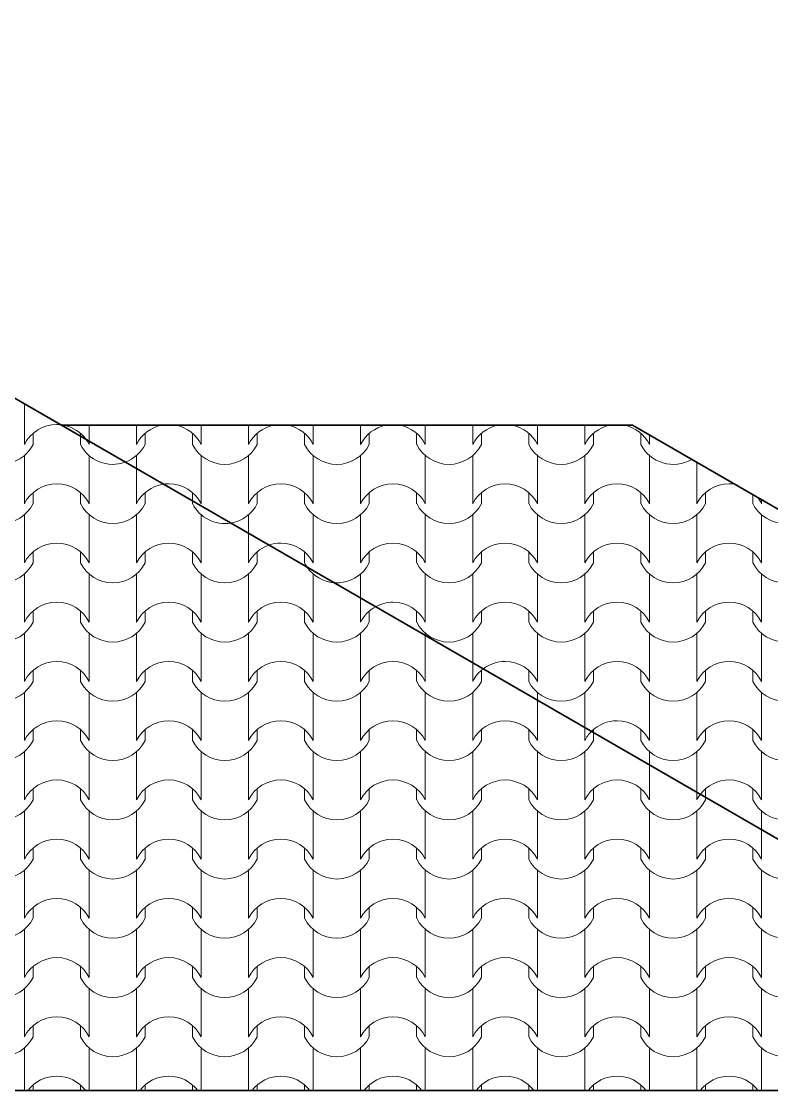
# Model space of a CAD drawing. Header units: millimetres. Extents: x 102766 to 172228, y -127504 to -81044.
# Drawn here: x 131056 to 132960, y -100622 to -97908 of the extents above; entities that cross this region are included whole.
import ezdxf

# ---------------------------------------------------------------- set-up
doc = ezdxf.new("R2010")
doc.units = ezdxf.units.MM
doc.header["$MEASUREMENT"] = 0
doc.layers.add('2D Drafting - General_Pen_No__105', color=7, linetype='Continuous', lineweight=13, true_color=0xcae6ff)
doc.layers.add('2D Drafting - General_Pen_No__82', color=7, linetype='Continuous', lineweight=20, true_color=0xaaaaaa)
doc.layers.add('Shell - Roof_Pen_No__21', color=7, linetype='Continuous', lineweight=35)

# ---------------------------------------------------------------- blocks, each defined once
blk = doc.blocks.new('*X6')
at = {"layer": '2D Drafting - General_Pen_No__82', "linetype": 'Continuous'}
for p, q in [((131063.2, -98879.4), (131063.2, -98921.1)), ((131063.2, -98921.1), (131063.2, -98982.1)), ((131085.2, -98954.1), (131085.2, -98982.1)), ((131205.4, -98961.5), (131205.4, -98982.1)), ((131227.4, -98974.2), (131227.4, -98982.1)), ((131063.2, -99010.5), (131063.2, -99071.5)), ((131227.4, -99010.5), (131227.4, -99071.5)), ((131347.6, -99043.7), (131347.6, -99071.5)), ((131063.2, -99071.5), (131063.2, -99132.5)), ((131227.4, -99071.5), (131227.4, -99132.5)), ((131347.6, -99071.5), (131347.6, -99132.5)), ((131085.2, -99104.4), (131085.2, -99132.5)), ((131205.4, -99104.4), (131205.4, -99132.5)), ((131369.6, -99104.4), (131369.6, -99132.5)), ((131489.9, -99125.8), (131489.9, -99132.5)), ((131063.2, -99160.9), (131063.2, -99221.8)), ((131227.4, -99160.9), (131227.4, -99221.8)), ((131347.6, -99160.9), (131347.6, -99221.8)), ((131511.9, -99160.9), (131511.9, -99221.8)), ((131632.1, -99207.9), (131632.1, -99221.8)), ((131063.2, -99221.8), (131063.2, -99282.8)), ((131227.4, -99221.8), (131227.4, -99282.8)), ((131347.6, -99221.8), (131347.6, -99282.8)), ((131511.9, -99221.8), (131511.9, -99282.8)), ((131632.1, -99221.8), (131632.1, -99282.8)), ((131085.2, -99254.8), (131085.2, -99282.8)), ((131205.4, -99254.8), (131205.4, -99282.8)), ((131369.6, -99254.8), (131369.6, -99282.8)), ((131489.9, -99254.8), (131489.9, -99282.8)), ((131654.1, -99254.8), (131654.1, -99282.8)), ((131063.2, -99311.2), (131063.2, -99372.2)), ((131227.4, -99311.2), (131227.4, -99372.2)), ((131347.6, -99311.2), (131347.6, -99372.2)), ((131511.9, -99311.2), (131511.9, -99372.2)), ((131632.1, -99311.2), (131632.1, -99372.2)), ((131796.4, -99311.2), (131796.4, -99372.2)), ((131063.2, -99372.2), (131063.2, -99433.1)), ((131227.4, -99372.2), (131227.4, -99433.1)), ((131347.6, -99372.2), (131347.6, -99433.1)), ((131511.9, -99372.2), (131511.9, -99433.1)), ((131632.1, -99372.2), (131632.1, -99433.1)), ((131796.4, -99372.2), (131796.4, -99433.1)), ((131916.6, -99372.1), (131916.6, -99372.2)), ((131916.6, -99372.2), (131916.6, -99433.1)), ((131085.2, -99405.1), (131085.2, -99433.1)), ((131205.4, -99405.1), (131205.4, -99433.1)), ((131369.6, -99405.1), (131369.6, -99433.1)), ((131489.9, -99405.1), (131489.9, -99433.1)), ((131654.1, -99405.1), (131654.1, -99433.1)), ((131774.4, -99405.1), (131774.4, -99433.1)), ((131938.6, -99405.1), (131938.6, -99433.1)), ((131063.2, -99461.5), (131063.2, -99522.5)), ((131227.4, -99461.5), (131227.4, -99522.5)), ((131347.6, -99461.5), (131347.6, -99522.5)), ((131511.9, -99461.5), (131511.9, -99522.5)), ((131632.1, -99461.5), (131632.1, -99522.5)), ((131796.4, -99461.5), (131796.4, -99522.5)), ((131916.6, -99461.5), (131916.6, -99522.5)), ((132080.8, -99467), (132080.8, -99522.5)), ((131063.2, -99522.5), (131063.2, -99583.5)), ((131227.4, -99522.5), (131227.4, -99583.5)), ((131347.6, -99522.5), (131347.6, -99583.5)), ((131511.9, -99522.5), (131511.9, -99583.5)), ((131632.1, -99522.5), (131632.1, -99583.5)), ((131796.4, -99522.5), (131796.4, -99583.5)), ((131916.6, -99522.5), (131916.6, -99583.5)), ((132080.8, -99522.5), (132080.8, -99583.5)), ((132201.1, -99536.4), (132201.1, -99583.5)), ((131085.2, -99555.4), (131085.2, -99583.5)), ((131205.4, -99555.4), (131205.4, -99583.5)), ((131369.6, -99555.4), (131369.6, -99583.5)), ((131489.9, -99555.4), (131489.9, -99583.5)), ((131654.1, -99555.4), (131654.1, -99583.5)), ((131774.4, -99555.4), (131774.4, -99583.5)), ((131938.6, -99555.4), (131938.6, -99583.5)), ((132058.8, -99555.4), (132058.8, -99583.5)), ((132223.1, -99555.4), (132223.1, -99583.5)), ((131063.2, -99611.9), (131063.2, -99672.8)), ((131227.4, -99611.9), (131227.4, -99672.8)), ((131347.6, -99611.9), (131347.6, -99672.8)), ((131511.9, -99611.9), (131511.9, -99672.8)), ((131632.1, -99611.9), (131632.1, -99672.8)), ((131796.4, -99611.9), (131796.4, -99672.8)), ((131916.6, -99611.9), (131916.6, -99672.8)), ((132080.8, -99611.9), (132080.8, -99672.8)), ((132201.1, -99611.9), (132201.1, -99672.8)), ((132365.3, -99631.2), (132365.3, -99672.8)), ((131063.2, -99672.8), (131063.2, -99733.8)), ((131227.4, -99672.8), (131227.4, -99733.8)), ((131347.6, -99672.8), (131347.6, -99733.8)), ((131511.9, -99672.8), (131511.9, -99733.8)), ((131632.1, -99672.8), (131632.1, -99733.8)), ((131796.4, -99672.8), (131796.4, -99733.8)), ((131916.6, -99672.8), (131916.6, -99733.8)), ((132080.8, -99672.8), (132080.8, -99733.8)), ((132201.1, -99672.8), (132201.1, -99733.8)), ((132365.3, -99672.8), (132365.3, -99733.8)), ((132485.6, -99700.6), (132485.6, -99733.8)), ((131085.2, -99705.8), (131085.2, -99733.8)), ((131205.4, -99705.8), (131205.4, -99733.8)), ((131369.6, -99705.8), (131369.6, -99733.8)), ((131489.9, -99705.8), (131489.9, -99733.8)), ((131654.1, -99705.8), (131654.1, -99733.8)), ((131774.4, -99705.8), (131774.4, -99733.8)), ((131938.6, -99705.8), (131938.6, -99733.8)), ((132058.8, -99705.8), (132058.8, -99733.8)), ((132223.1, -99705.8), (132223.1, -99733.8)), ((132343.3, -99705.8), (132343.3, -99733.8)), ((132507.6, -99713.3), (132507.6, -99733.8)), ((131063.2, -99762.2), (131063.2, -99823.2)), ((131227.4, -99762.2), (131227.4, -99823.2)), ((131347.6, -99762.2), (131347.6, -99823.2)), ((131511.9, -99762.2), (131511.9, -99823.2)), ((131632.1, -99762.2), (131632.1, -99823.2)), ((131796.4, -99762.2), (131796.4, -99823.2)), ((131916.6, -99762.2), (131916.6, -99823.2)), ((132080.8, -99762.2), (132080.8, -99823.2)), ((132201.1, -99762.2), (132201.1, -99823.2)), ((132365.3, -99762.2), (132365.3, -99823.2)), ((132485.6, -99762.2), (132485.6, -99823.2)), ((132649.8, -99795.5), (132649.8, -99823.2)), ((131063.2, -99823.2), (131063.2, -99884.1)), ((131227.4, -99823.2), (131227.4, -99884.1)), ((131347.6, -99823.2), (131347.6, -99884.1)), ((131511.9, -99823.2), (131511.9, -99884.1)), ((131632.1, -99823.2), (131632.1, -99884.1)), ((131796.4, -99823.2), (131796.4, -99884.1)), ((131916.6, -99823.2), (131916.6, -99884.1)), ((132080.8, -99823.2), (132080.8, -99884.1)), ((132201.1, -99823.2), (132201.1, -99884.1)), ((132365.3, -99823.2), (132365.3, -99884.1)), ((132485.6, -99823.2), (132485.6, -99884.1)), ((132649.8, -99823.2), (132649.8, -99884.1)), ((131085.2, -99856.1), (131085.2, -99884.1)), ((131205.4, -99856.1), (131205.4, -99884.1)), ((131369.6, -99856.1), (131369.6, -99884.1)), ((131489.9, -99856.1), (131489.9, -99884.1)), ((131654.1, -99856.1), (131654.1, -99884.1)), ((131774.4, -99856.1), (131774.4, -99884.1)), ((131938.6, -99856.1), (131938.6, -99884.1)), ((132058.8, -99856.1), (132058.8, -99884.1)), ((132223.1, -99856.1), (132223.1, -99884.1)), ((132343.3, -99856.1), (132343.3, -99884.1)), ((132507.6, -99856.1), (132507.6, -99884.1)), ((132627.8, -99856.1), (132627.8, -99884.1)), ((132770, -99864.9), (132770, -99884.1)), ((132792, -99877.6), (132792, -99884.1)), ((131063.2, -99912.5), (131063.2, -99973.5)), ((131227.4, -99912.5), (131227.4, -99973.5)), ((131347.6, -99912.5), (131347.6, -99973.5)), ((131511.9, -99912.5), (131511.9, -99973.5)), ((131632.1, -99912.5), (131632.1, -99973.5)), ((131796.4, -99912.5), (131796.4, -99973.5)), ((131916.6, -99912.5), (131916.6, -99973.5)), ((132080.8, -99912.5), (132080.8, -99973.5)), ((132201.1, -99912.5), (132201.1, -99973.5)), ((132365.3, -99912.5), (132365.3, -99973.5)), ((132485.6, -99912.5), (132485.6, -99973.5)), ((132649.8, -99912.5), (132649.8, -99973.5)), ((132770, -99912.5), (132770, -99973.5)), ((132934.3, -99959.7), (132934.3, -99973.5)), ((131063.2, -99973.5), (131063.2, -100034.5)), ((131227.4, -99973.5), (131227.4, -100034.5)), ((131347.6, -99973.5), (131347.6, -100034.5)), ((131511.9, -99973.5), (131511.9, -100034.5)), ((131632.1, -99973.5), (131632.1, -100034.5)), ((131796.4, -99973.5), (131796.4, -100034.5)), ((131916.6, -99973.5), (131916.6, -100034.5)), ((132080.8, -99973.5), (132080.8, -100034.5)), ((132201.1, -99973.5), (132201.1, -100034.5)), ((132365.3, -99973.5), (132365.3, -100034.5)), ((132485.6, -99973.5), (132485.6, -100034.5)), ((132649.8, -99973.5), (132649.8, -100034.5)), ((132770, -99973.5), (132770, -100034.5)), ((132934.3, -99973.5), (132934.3, -100034.5)), ((131085.2, -100006.4), (131085.2, -100034.5)), ((131205.4, -100006.4), (131205.4, -100034.5)), ((131369.6, -100006.4), (131369.6, -100034.5)), ((131489.9, -100006.4), (131489.9, -100034.5)), ((131654.1, -100006.4), (131654.1, -100034.5)), ((131774.4, -100006.4), (131774.4, -100034.5)), ((131938.6, -100006.4), (131938.6, -100034.5)), ((132058.8, -100006.4), (132058.8, -100034.5)), ((132223.1, -100006.4), (132223.1, -100034.5)), ((132343.3, -100006.4), (132343.3, -100034.5)), ((132507.6, -100006.4), (132507.6, -100034.5)), ((132627.8, -100006.4), (132627.8, -100034.5)), ((132792, -100006.4), (132792, -100034.5)), ((132912.3, -100006.4), (132912.3, -100034.5)), ((131063.2, -100062.9), (131063.2, -100123.8)), ((131227.4, -100062.9), (131227.4, -100123.8)), ((131347.6, -100062.9), (131347.6, -100123.8)), ((131511.9, -100062.9), (131511.9, -100123.8)), ((131632.1, -100062.9), (131632.1, -100123.8)), ((131796.4, -100062.9), (131796.4, -100123.8)), ((131916.6, -100062.9), (131916.6, -100123.8)), ((132080.8, -100062.9), (132080.8, -100123.8)), ((132201.1, -100062.9), (132201.1, -100123.8)), ((132365.3, -100062.9), (132365.3, -100123.8)), ((132485.6, -100062.9), (132485.6, -100123.8)), ((132649.8, -100062.9), (132649.8, -100123.8)), ((132770, -100062.9), (132770, -100123.8)), ((132934.3, -100062.9), (132934.3, -100123.8)), ((131063.2, -100123.8), (131063.2, -100184.8)), ((131227.4, -100123.8), (131227.4, -100184.8)), ((131347.6, -100123.8), (131347.6, -100184.8)), ((131511.9, -100123.8), (131511.9, -100184.8)), ((131632.1, -100123.8), (131632.1, -100184.8)), ((131796.4, -100123.8), (131796.4, -100184.8)), ((131916.6, -100123.8), (131916.6, -100184.8)), ((132080.8, -100123.8), (132080.8, -100184.8)), ((132201.1, -100123.8), (132201.1, -100184.8)), ((132365.3, -100123.8), (132365.3, -100184.8)), ((132485.6, -100123.8), (132485.6, -100184.8)), ((132649.8, -100123.8), (132649.8, -100184.8)), ((132770, -100123.8), (132770, -100184.8)), ((132934.3, -100123.8), (132934.3, -100184.8)), ((131085.2, -100156.8), (131085.2, -100184.8)), ((131205.4, -100156.8), (131205.4, -100184.8)), ((131369.6, -100156.8), (131369.6, -100184.8)), ((131489.9, -100156.8), (131489.9, -100184.8)), ((131654.1, -100156.8), (131654.1, -100184.8)), ((131774.4, -100156.8), (131774.4, -100184.8)), ((131938.6, -100156.8), (131938.6, -100184.8)), ((132058.8, -100156.8), (132058.8, -100184.8)), ((132223.1, -100156.8), (132223.1, -100184.8)), ((132343.3, -100156.8), (132343.3, -100184.8)), ((132507.6, -100156.8), (132507.6, -100184.8)), ((132627.8, -100156.8), (132627.8, -100184.8)), ((132792, -100156.8), (132792, -100184.8)), ((132912.3, -100156.8), (132912.3, -100184.8)), ((131063.2, -100213.2), (131063.2, -100274.2)), ((131227.4, -100213.2), (131227.4, -100274.2)), ((131347.6, -100213.2), (131347.6, -100274.2)), ((131511.9, -100213.2), (131511.9, -100274.2)), ((131632.1, -100213.2), (131632.1, -100274.2)), ((131796.4, -100213.2), (131796.4, -100274.2)), ((131916.6, -100213.2), (131916.6, -100274.2)), ((132080.8, -100213.2), (132080.8, -100274.2)), ((132201.1, -100213.2), (132201.1, -100274.2)), ((132365.3, -100213.2), (132365.3, -100274.2)), ((132485.6, -100213.2), (132485.6, -100274.2)), ((132649.8, -100213.2), (132649.8, -100274.2)), ((132770, -100213.2), (132770, -100274.2)), ((132934.3, -100213.2), (132934.3, -100274.2)), ((131063.2, -100274.2), (131063.2, -100335.1)), ((131227.4, -100274.2), (131227.4, -100335.1)), ((131347.6, -100274.2), (131347.6, -100335.1)), ((131511.9, -100274.2), (131511.9, -100335.1)), ((131632.1, -100274.2), (131632.1, -100335.1)), ((131796.4, -100274.2), (131796.4, -100335.1)), ((131916.6, -100274.2), (131916.6, -100335.1)), ((132080.8, -100274.2), (132080.8, -100335.1)), ((132201.1, -100274.2), (132201.1, -100335.1)), ((132365.3, -100274.2), (132365.3, -100335.1)), ((132485.6, -100274.2), (132485.6, -100335.1)), ((132649.8, -100274.2), (132649.8, -100335.1)), ((132770, -100274.2), (132770, -100335.1)), ((132934.3, -100274.2), (132934.3, -100335.1)), ((131085.2, -100307.1), (131085.2, -100335.1)), ((131205.4, -100307.1), (131205.4, -100335.1)), ((131369.6, -100307.1), (131369.6, -100335.1)), ((131489.9, -100307.1), (131489.9, -100335.1)), ((131654.1, -100307.1), (131654.1, -100335.1)), ((131774.4, -100307.1), (131774.4, -100335.1)), ((131938.6, -100307.1), (131938.6, -100335.1)), ((132058.8, -100307.1), (132058.8, -100335.1)), ((132223.1, -100307.1), (132223.1, -100335.1)), ((132343.3, -100307.1), (132343.3, -100335.1)), ((132507.6, -100307.1), (132507.6, -100335.1)), ((132627.8, -100307.1), (132627.8, -100335.1)), ((132792, -100307.1), (132792, -100335.1)), ((132912.3, -100307.1), (132912.3, -100335.1)), ((131063.2, -100363.5), (131063.2, -100424.5)), ((131227.4, -100363.5), (131227.4, -100424.5)), ((131347.6, -100363.5), (131347.6, -100424.5)), ((131511.9, -100363.5), (131511.9, -100424.5)), ((131632.1, -100363.5), (131632.1, -100424.5)), ((131796.4, -100363.5), (131796.4, -100424.5)), ((131916.6, -100363.5), (131916.6, -100424.5)), ((132080.8, -100363.5), (132080.8, -100424.5)), ((132201.1, -100363.5), (132201.1, -100424.5)), ((132365.3, -100363.5), (132365.3, -100424.5)), ((132485.6, -100363.5), (132485.6, -100424.5)), ((132649.8, -100363.5), (132649.8, -100424.5)), ((132770, -100363.5), (132770, -100424.5)), ((132934.3, -100363.5), (132934.3, -100424.5)), ((131063.2, -100424.5), (131063.2, -100485.5)), ((131227.4, -100424.5), (131227.4, -100485.5)), ((131347.6, -100424.5), (131347.6, -100485.5)), ((131511.9, -100424.5), (131511.9, -100485.5)), ((131632.1, -100424.5), (131632.1, -100485.5)), ((131796.4, -100424.5), (131796.4, -100485.5)), ((131916.6, -100424.5), (131916.6, -100485.5)), ((132080.8, -100424.5), (132080.8, -100485.5)), ((132201.1, -100424.5), (132201.1, -100485.5)), ((132365.3, -100424.5), (132365.3, -100485.5)), ((132485.6, -100424.5), (132485.6, -100485.5)), ((132649.8, -100424.5), (132649.8, -100485.5)), ((132770, -100424.5), (132770, -100485.5)), ((132934.3, -100424.5), (132934.3, -100485.5)), ((131085.2, -100457.4), (131085.2, -100485.5)), ((131205.4, -100457.4), (131205.4, -100485.5)), ((131369.6, -100457.4), (131369.6, -100485.5)), ((131489.9, -100457.4), (131489.9, -100485.5)), ((131654.1, -100457.4), (131654.1, -100485.5)), ((131774.4, -100457.4), (131774.4, -100485.5)), ((131938.6, -100457.4), (131938.6, -100485.5)), ((132058.8, -100457.4), (132058.8, -100485.5)), ((132223.1, -100457.4), (132223.1, -100485.5)), ((132343.3, -100457.4), (132343.3, -100485.5)), ((132507.6, -100457.4), (132507.6, -100485.5)), ((132627.8, -100457.4), (132627.8, -100485.5)), ((132792, -100457.4), (132792, -100485.5)), ((132912.3, -100457.4), (132912.3, -100485.5)), ((131063.2, -100513.9), (131063.2, -100574.8)), ((131227.4, -100513.9), (131227.4, -100574.8)), ((131347.6, -100513.9), (131347.6, -100574.8)), ((131511.9, -100513.9), (131511.9, -100574.8)), ((131632.1, -100513.9), (131632.1, -100574.8)), ((131796.4, -100513.9), (131796.4, -100574.8)), ((131916.6, -100513.9), (131916.6, -100574.8)), ((132080.8, -100513.9), (132080.8, -100574.8)), ((132201.1, -100513.9), (132201.1, -100574.8)), ((132365.3, -100513.9), (132365.3, -100574.8)), ((132485.6, -100513.9), (132485.6, -100574.8)), ((132649.8, -100513.9), (132649.8, -100574.8)), ((132770, -100513.9), (132770, -100574.8)), ((132934.3, -100513.9), (132934.3, -100574.8)), ((131063.2, -100574.8), (131063.2, -100622.1)), ((131227.4, -100574.8), (131227.4, -100622.1)), ((131347.6, -100574.8), (131347.6, -100622.1)), ((131511.9, -100574.8), (131511.9, -100622.1)), ((131632.1, -100574.8), (131632.1, -100622.1)), ((131796.4, -100574.8), (131796.4, -100622.1)), ((131916.6, -100574.8), (131916.6, -100622.1)), ((132080.8, -100574.8), (132080.8, -100622.1)), ((132201.1, -100574.8), (132201.1, -100622.1)), ((132365.3, -100574.8), (132365.3, -100622.1)), ((132485.6, -100574.8), (132485.6, -100622.1)), ((132649.8, -100574.8), (132649.8, -100622.1)), ((132770, -100574.8), (132770, -100622.1)), ((132934.3, -100574.8), (132934.3, -100622.1)), ((131085.2, -100607.8), (131085.2, -100622.1)), ((131205.4, -100607.8), (131205.4, -100622.1)), ((131369.6, -100607.8), (131369.6, -100622.1)), ((131489.9, -100607.8), (131489.9, -100622.1)), ((131654.1, -100607.8), (131654.1, -100622.1)), ((131774.4, -100607.8), (131774.4, -100622.1)), ((131938.6, -100607.8), (131938.6, -100622.1)), ((132058.8, -100607.8), (132058.8, -100622.1)), ((132223.1, -100607.8), (132223.1, -100622.1)), ((132343.3, -100607.8), (132343.3, -100622.1)), ((132507.6, -100607.8), (132507.6, -100622.1)), ((132627.8, -100607.8), (132627.8, -100622.1)), ((132792, -100607.8), (132792, -100622.1)), ((132912.3, -100607.8), (132912.3, -100622.1))]:
    blk.add_line(p, q, dxfattribs=at)
for centre, radius, start, end in [((131145.6, -99024.1), 92.5, 90.1705, 153.0115), ((131145, -99024.1), 92.5, 84.1645, 89.8295), ((131003, -98940.8), 91.9, 206.7044, 333.2956), ((131287.5, -98940.8), 91.9, 206.7044, 290.0649), ((131145, -99024.1), 92.5, 26.9885, 35.8355), ((131145.6, -99174.4), 92.5, 90.1705, 153.0115), ((131145, -99174.4), 92.5, 26.9885, 89.8295), ((131430, -99174.4), 92.5, 98.8186, 153.0115), ((131003, -99091.1), 91.9, 206.7044, 333.2956), ((131287.5, -99091.1), 91.9, 206.7044, 333.2956), ((131572, -99091.1), 91.9, 206.7044, 279.3807), ((131145.6, -99324.8), 92.5, 90.1705, 153.0115), ((131145, -99324.8), 92.5, 26.9885, 89.8295), ((131430, -99324.8), 92.5, 90.1705, 153.0115), ((131429.5, -99324.8), 92.5, 26.9885, 89.8295), ((131714.5, -99324.8), 92.5, 109.5435, 153.0115), ((131003, -99241.5), 91.9, 206.7044, 333.2956), ((131287.5, -99241.5), 91.9, 206.7044, 333.2956), ((131572, -99241.5), 91.9, 206.7044, 333.2956), ((131856.5, -99241.5), 91.9, 214.6857, 265.3143), ((131145.6, -99475.1), 92.5, 90.1705, 153.0115), ((131145, -99475.1), 92.5, 26.9885, 89.8295), ((131430, -99475.1), 92.5, 90.1705, 153.0115), ((131429.5, -99475.1), 92.5, 26.9885, 89.8295), ((131714.5, -99475.1), 92.5, 90.1705, 153.0115), ((131714, -99475.1), 92.5, 26.9885, 89.8295), ((131999, -99475.1), 92.5, 118.7611, 153.0115), ((131003, -99391.8), 91.9, 206.7044, 333.2956), ((131287.5, -99391.8), 91.9, 206.7044, 333.2956), ((131572, -99391.8), 91.9, 206.7044, 333.2956), ((131856.5, -99391.8), 91.9, 206.7044, 333.2956), ((131145.6, -99625.4), 92.5, 90.1705, 153.0115), ((131145, -99625.4), 92.5, 26.9885, 89.8295), ((131430, -99625.4), 92.5, 90.1705, 153.0115), ((131429.5, -99625.4), 92.5, 26.9885, 89.8295), ((131714.5, -99625.4), 92.5, 90.1705, 153.0115), ((131714, -99625.4), 92.5, 26.9885, 89.8295), ((131999, -99625.4), 92.5, 90.1705, 153.0115), ((131998.4, -99625.4), 92.5, 26.9885, 89.8295), ((132283.5, -99625.4), 92.5, 127.1485, 153.0115), ((131003, -99542.2), 91.9, 206.7044, 333.2956), ((131287.5, -99542.2), 91.9, 206.7044, 333.2956), ((131572, -99542.2), 91.9, 206.7044, 333.2956), ((131856.5, -99542.2), 91.9, 206.7044, 333.2956), ((132141, -99542.2), 91.9, 206.7044, 333.2956), ((131145.6, -99775.8), 92.5, 90.1705, 153.0115), ((131145, -99775.8), 92.5, 26.9885, 89.8295), ((131430, -99775.8), 92.5, 90.1705, 153.0115), ((131429.5, -99775.8), 92.5, 26.9885, 89.8295), ((131714.5, -99775.8), 92.5, 90.1705, 153.0115), ((131714, -99775.8), 92.5, 26.9885, 89.8295), ((131999, -99775.8), 92.5, 90.1705, 153.0115), ((131998.4, -99775.8), 92.5, 26.9885, 89.8295), ((132283.5, -99775.8), 92.5, 90.1705, 153.0115), ((132282.9, -99775.8), 92.5, 26.9885, 89.8295), ((132568, -99775.8), 92.5, 135.0438, 153.0115), ((131003, -99692.5), 91.9, 206.7044, 333.2956), ((131287.5, -99692.5), 91.9, 206.7044, 333.2956), ((131572, -99692.5), 91.9, 206.7044, 333.2956), ((131856.5, -99692.5), 91.9, 206.7044, 333.2956), ((132141, -99692.5), 91.9, 206.7044, 333.2956), ((132425.4, -99692.5), 91.9, 206.7044, 333.2956), ((131145.6, -99926.1), 92.5, 90.1705, 153.0115), ((131145, -99926.1), 92.5, 26.9885, 89.8295), ((131430, -99926.1), 92.5, 90.1705, 153.0115), ((131429.5, -99926.1), 92.5, 26.9885, 89.8295), ((131714.5, -99926.1), 92.5, 90.1705, 153.0115), ((131714, -99926.1), 92.5, 26.9885, 89.8295), ((131999, -99926.1), 92.5, 90.1705, 153.0115), ((131998.4, -99926.1), 92.5, 26.9885, 89.8295), ((132283.5, -99926.1), 92.5, 90.1705, 153.0115), ((132282.9, -99926.1), 92.5, 26.9885, 89.8295), ((132568, -99926.1), 92.5, 90.1705, 153.0115), ((132567.4, -99926.1), 92.5, 26.9885, 89.8295), ((131003, -99842.8), 91.9, 206.7044, 333.2956), ((131287.5, -99842.8), 91.9, 206.7044, 333.2956), ((131572, -99842.8), 91.9, 206.7044, 333.2956), ((131856.5, -99842.8), 91.9, 206.7044, 333.2956), ((132141, -99842.8), 91.9, 206.7044, 333.2956), ((132425.4, -99842.8), 91.9, 206.7044, 333.2956), ((132709.9, -99842.8), 91.9, 206.7044, 333.2956), ((132852.4, -99926.1), 92.5, 142.6565, 153.0115), ((131145.6, -100076.4), 92.5, 90.1705, 153.0115), ((131145, -100076.4), 92.5, 26.9885, 89.8295), ((131430, -100076.4), 92.5, 90.1705, 153.0115), ((131429.5, -100076.4), 92.5, 26.9885, 89.8295), ((131714.5, -100076.4), 92.5, 90.1705, 153.0115), ((131714, -100076.4), 92.5, 26.9885, 89.8295), ((131999, -100076.4), 92.5, 90.1705, 153.0115), ((131998.4, -100076.4), 92.5, 26.9885, 89.8295), ((132283.5, -100076.4), 92.5, 90.1705, 153.0115), ((132282.9, -100076.4), 92.5, 26.9885, 89.8295), ((132568, -100076.4), 92.5, 90.1705, 153.0115), ((132567.4, -100076.4), 92.5, 26.9885, 89.8295), ((132852.4, -100076.4), 92.5, 90.1705, 153.0115), ((132851.9, -100076.4), 92.5, 26.9885, 89.8295), ((131003, -99993.2), 91.9, 206.7044, 333.2956), ((131287.5, -99993.2), 91.9, 206.7044, 333.2956), ((131572, -99993.2), 91.9, 206.7044, 333.2956), ((131856.5, -99993.2), 91.9, 206.7044, 333.2956), ((132141, -99993.2), 91.9, 206.7044, 333.2956), ((132425.4, -99993.2), 91.9, 206.7044, 333.2956), ((132709.9, -99993.2), 91.9, 206.7044, 333.2956), ((132994.4, -99993.2), 91.9, 206.7044, 329.3232), ((131145.6, -100226.8), 92.5, 90.1705, 153.0115), ((131145, -100226.8), 92.5, 26.9885, 89.8295), ((131430, -100226.8), 92.5, 90.1705, 153.0115), ((131429.5, -100226.8), 92.5, 26.9885, 89.8295), ((131714.5, -100226.8), 92.5, 90.1705, 153.0115), ((131714, -100226.8), 92.5, 26.9885, 89.8295), ((131999, -100226.8), 92.5, 90.1705, 153.0115), ((131998.4, -100226.8), 92.5, 26.9885, 89.8295), ((132283.5, -100226.8), 92.5, 90.1705, 153.0115), ((132282.9, -100226.8), 92.5, 26.9885, 89.8295), ((132568, -100226.8), 92.5, 90.1705, 153.0115), ((132567.4, -100226.8), 92.5, 26.9885, 89.8295), ((132852.4, -100226.8), 92.5, 90.1705, 153.0115), ((132851.9, -100226.8), 92.5, 26.9885, 89.8295), ((131003, -100143.5), 91.9, 206.7044, 333.2956), ((131287.5, -100143.5), 91.9, 206.7044, 333.2956), ((131572, -100143.5), 91.9, 206.7044, 333.2956), ((131856.5, -100143.5), 91.9, 206.7044, 333.2956), ((132141, -100143.5), 91.9, 206.7044, 333.2956), ((132425.4, -100143.5), 91.9, 206.7044, 333.2956), ((132709.9, -100143.5), 91.9, 206.7044, 333.2956), ((132994.4, -100143.5), 91.9, 206.7044, 333.2956), ((131145.6, -100377.1), 92.5, 90.1705, 153.0115), ((131145, -100377.1), 92.5, 26.9885, 89.8295), ((131430, -100377.1), 92.5, 90.1705, 153.0115), ((131429.5, -100377.1), 92.5, 26.9885, 89.8295), ((131714.5, -100377.1), 92.5, 90.1705, 153.0115), ((131714, -100377.1), 92.5, 26.9885, 89.8295), ((131999, -100377.1), 92.5, 90.1705, 153.0115), ((131998.4, -100377.1), 92.5, 26.9885, 89.8295), ((132283.5, -100377.1), 92.5, 90.1705, 153.0115), ((132282.9, -100377.1), 92.5, 26.9885, 89.8295), ((132568, -100377.1), 92.5, 90.1705, 153.0115), ((132567.4, -100377.1), 92.5, 26.9885, 89.8295), ((132852.4, -100377.1), 92.5, 90.1705, 153.0115), ((132851.9, -100377.1), 92.5, 26.9885, 89.8295), ((131003, -100293.8), 91.9, 206.7044, 333.2956), ((131287.5, -100293.8), 91.9, 206.7044, 333.2956), ((131572, -100293.8), 91.9, 206.7044, 333.2956), ((131856.5, -100293.8), 91.9, 206.7044, 333.2956), ((132141, -100293.8), 91.9, 206.7044, 333.2956), ((132425.4, -100293.8), 91.9, 206.7044, 333.2956), ((132709.9, -100293.8), 91.9, 206.7044, 333.2956), ((132994.4, -100293.8), 91.9, 206.7044, 333.2956), ((131145.6, -100527.4), 92.5, 90.1705, 153.0115), ((131145, -100527.4), 92.5, 26.9885, 89.8295), ((131430, -100527.4), 92.5, 90.1705, 153.0115), ((131429.5, -100527.4), 92.5, 26.9885, 89.8295), ((131714.5, -100527.4), 92.5, 90.1705, 153.0115), ((131714, -100527.4), 92.5, 26.9885, 89.8295), ((131999, -100527.4), 92.5, 90.1705, 153.0115), ((131998.4, -100527.4), 92.5, 26.9885, 89.8295), ((132283.5, -100527.4), 92.5, 90.1705, 153.0115), ((132282.9, -100527.4), 92.5, 26.9885, 89.8295), ((132568, -100527.4), 92.5, 90.1705, 153.0115), ((132567.4, -100527.4), 92.5, 26.9885, 89.8295), ((132852.4, -100527.4), 92.5, 90.1705, 153.0115), ((132851.9, -100527.4), 92.5, 26.9885, 89.8295), ((131003, -100444.2), 91.9, 206.7044, 333.2956), ((131287.5, -100444.2), 91.9, 206.7044, 333.2956), ((131572, -100444.2), 91.9, 206.7044, 333.2956), ((131856.5, -100444.2), 91.9, 206.7044, 333.2956), ((132141, -100444.2), 91.9, 206.7044, 333.2956), ((132425.4, -100444.2), 91.9, 206.7044, 333.2956), ((132709.9, -100444.2), 91.9, 206.7044, 333.2956), ((132994.4, -100444.2), 91.9, 206.7044, 333.2956), ((131145.6, -100677.8), 92.5, 90.1705, 142.9945), ((131145, -100677.8), 92.5, 37.0055, 89.8295), ((131430, -100677.8), 92.5, 90.1705, 142.9945), ((131429.5, -100677.8), 92.5, 37.0055, 89.8295), ((131714.5, -100677.8), 92.5, 90.1705, 142.9945), ((131714, -100677.8), 92.5, 37.0055, 89.8295), ((131999, -100677.8), 92.5, 90.1705, 142.9945), ((131998.4, -100677.8), 92.5, 37.0055, 89.8295), ((132283.5, -100677.8), 92.5, 90.1705, 142.9945), ((132282.9, -100677.8), 92.5, 37.0055, 89.8295), ((132568, -100677.8), 92.5, 90.1705, 142.9945), ((132567.4, -100677.8), 92.5, 37.0055, 89.8295), ((132852.4, -100677.8), 92.5, 90.1705, 142.9945), ((132851.9, -100677.8), 92.5, 37.0055, 89.8295)]:
    blk.add_arc(centre, radius, start, end, dxfattribs=at)
blk = doc.blocks.new('Fill_3')
at = {"layer": '2D Drafting - General_Pen_No__105', "linetype": 'Continuous'}
for p, q in [((134081.6, -100622.1), (129381.4, -97908.4)), ((124681.1, -100622.1), (134081.6, -100622.1))]:
    blk.add_line(p, q, dxfattribs=at)
at = {"layer": '2D Drafting - General_Pen_No__82', "linetype": 'Continuous'}
blk.add_blockref('*X6', (0, 0), dxfattribs=at)
blk = doc.blocks.new('*X10')
at = {"layer": '2D Drafting - General_Pen_No__82', "linetype": 'Continuous'}
for p, q in [((131227.4, -98933.5), (131227.4, -98974.2)), ((131347.6, -98933.5), (131347.6, -98982.1)), ((131511.9, -98933.5), (131511.9, -98982.1)), ((131632.1, -98933.5), (131632.1, -98982.1)), ((131796.4, -98933.5), (131796.4, -98982.1)), ((131916.6, -98933.5), (131916.6, -98982.1)), ((132080.8, -98933.5), (132080.8, -98982.1)), ((132201.1, -98933.5), (132201.1, -98982.1)), ((132365.3, -98933.5), (132365.3, -98982.1)), ((132485.6, -98933.5), (132485.6, -98982.1)), ((131205.4, -98954.1), (131205.4, -98961.5)), ((131369.6, -98954.1), (131369.6, -98982.1)), ((131489.9, -98954.1), (131489.9, -98982.1)), ((131654.1, -98954.1), (131654.1, -98982.1)), ((131774.4, -98954.1), (131774.4, -98982.1)), ((131938.6, -98954.1), (131938.6, -98982.1)), ((132058.8, -98954.1), (132058.8, -98982.1)), ((132223.1, -98954.1), (132223.1, -98982.1)), ((132343.3, -98954.1), (132343.3, -98982.1)), ((132507.6, -98954.1), (132507.6, -98982.1)), ((132627.8, -98954.1), (132627.8, -98982.1)), ((132649.8, -98958.3), (132649.8, -98982.1)), ((131347.6, -99010.5), (131347.6, -99043.7)), ((131511.9, -99010.5), (131511.9, -99071.5)), ((131632.1, -99010.5), (131632.1, -99071.5)), ((131796.4, -99010.5), (131796.4, -99071.5)), ((131916.6, -99010.5), (131916.6, -99071.5)), ((132080.8, -99010.5), (132080.8, -99071.5)), ((132201.1, -99010.5), (132201.1, -99071.5)), ((132365.3, -99010.5), (132365.3, -99071.5)), ((132485.6, -99010.5), (132485.6, -99071.5)), ((132649.8, -99010.5), (132649.8, -99071.5)), ((132770, -99027.7), (132770, -99071.5)), ((131511.9, -99071.5), (131511.9, -99132.5)), ((131632.1, -99071.5), (131632.1, -99132.5)), ((131796.4, -99071.5), (131796.4, -99132.5)), ((131916.6, -99071.5), (131916.6, -99132.5)), ((132080.8, -99071.5), (132080.8, -99132.5)), ((132201.1, -99071.5), (132201.1, -99132.5)), ((132365.3, -99071.5), (132365.3, -99132.5)), ((132485.6, -99071.5), (132485.6, -99132.5)), ((132649.8, -99071.5), (132649.8, -99132.5)), ((132770, -99071.5), (132770, -99132.5)), ((131489.9, -99104.4), (131489.9, -99125.8)), ((131654.1, -99104.4), (131654.1, -99132.5)), ((131774.4, -99104.4), (131774.4, -99132.5)), ((131938.6, -99104.4), (131938.6, -99132.5)), ((132058.8, -99104.4), (132058.8, -99132.5)), ((132223.1, -99104.4), (132223.1, -99132.5)), ((132343.3, -99104.4), (132343.3, -99132.5)), ((132507.6, -99104.4), (132507.6, -99132.5)), ((132627.8, -99104.4), (132627.8, -99132.5)), ((132792, -99104.4), (132792, -99132.5)), ((132912.3, -99109.8), (132912.3, -99132.5)), ((132934.3, -99122.5), (132934.3, -99132.5)), ((131632.1, -99160.9), (131632.1, -99207.9)), ((131796.4, -99160.9), (131796.4, -99221.8)), ((131916.6, -99160.9), (131916.6, -99221.8)), ((132080.8, -99160.9), (132080.8, -99221.8)), ((132201.1, -99160.9), (132201.1, -99221.8)), ((132365.3, -99160.9), (132365.3, -99221.8)), ((132485.6, -99160.9), (132485.6, -99221.8)), ((132649.8, -99160.9), (132649.8, -99221.8)), ((132770, -99160.9), (132770, -99221.8)), ((132934.3, -99160.9), (132934.3, -99221.8)), ((131796.4, -99221.8), (131796.4, -99282.8)), ((131916.6, -99221.8), (131916.6, -99282.8)), ((132080.8, -99221.8), (132080.8, -99282.8)), ((132201.1, -99221.8), (132201.1, -99282.8)), ((132365.3, -99221.8), (132365.3, -99282.8)), ((132485.6, -99221.8), (132485.6, -99282.8)), ((132649.8, -99221.8), (132649.8, -99282.8)), ((132770, -99221.8), (132770, -99282.8)), ((132934.3, -99221.8), (132934.3, -99282.8)), ((131774.4, -99254.8), (131774.4, -99282.8)), ((131938.6, -99254.8), (131938.6, -99282.8)), ((132058.8, -99254.8), (132058.8, -99282.8)), ((132223.1, -99254.8), (132223.1, -99282.8)), ((132343.3, -99254.8), (132343.3, -99282.8)), ((132507.6, -99254.8), (132507.6, -99282.8)), ((132627.8, -99254.8), (132627.8, -99282.8)), ((132792, -99254.8), (132792, -99282.8)), ((132912.3, -99254.8), (132912.3, -99282.8)), ((131916.6, -99311.2), (131916.6, -99372.1)), ((132080.8, -99311.2), (132080.8, -99372.2)), ((132201.1, -99311.2), (132201.1, -99372.2)), ((132365.3, -99311.2), (132365.3, -99372.2)), ((132485.6, -99311.2), (132485.6, -99372.2)), ((132649.8, -99311.2), (132649.8, -99372.2)), ((132770, -99311.2), (132770, -99372.2)), ((132934.3, -99311.2), (132934.3, -99372.2)), ((132080.8, -99372.2), (132080.8, -99433.1)), ((132201.1, -99372.2), (132201.1, -99433.1)), ((132365.3, -99372.2), (132365.3, -99433.1)), ((132485.6, -99372.2), (132485.6, -99433.1)), ((132649.8, -99372.2), (132649.8, -99433.1)), ((132770, -99372.2), (132770, -99433.1)), ((132934.3, -99372.2), (132934.3, -99433.1)), ((132058.8, -99405.1), (132058.8, -99433.1)), ((132223.1, -99405.1), (132223.1, -99433.1)), ((132343.3, -99405.1), (132343.3, -99433.1)), ((132507.6, -99405.1), (132507.6, -99433.1)), ((132627.8, -99405.1), (132627.8, -99433.1)), ((132792, -99405.1), (132792, -99433.1)), ((132912.3, -99405.1), (132912.3, -99433.1)), ((132080.8, -99461.5), (132080.8, -99467)), ((132201.1, -99461.5), (132201.1, -99522.5)), ((132365.3, -99461.5), (132365.3, -99522.5)), ((132485.6, -99461.5), (132485.6, -99522.5)), ((132649.8, -99461.5), (132649.8, -99522.5)), ((132770, -99461.5), (132770, -99522.5)), ((132934.3, -99461.5), (132934.3, -99522.5)), ((132201.1, -99522.5), (132201.1, -99536.4)), ((132365.3, -99522.5), (132365.3, -99583.5)), ((132485.6, -99522.5), (132485.6, -99583.5)), ((132649.8, -99522.5), (132649.8, -99583.5)), ((132770, -99522.5), (132770, -99583.5)), ((132934.3, -99522.5), (132934.3, -99583.5)), ((132343.3, -99555.4), (132343.3, -99583.5)), ((132507.6, -99555.4), (132507.6, -99583.5)), ((132627.8, -99555.4), (132627.8, -99583.5)), ((132792, -99555.4), (132792, -99583.5)), ((132912.3, -99555.4), (132912.3, -99583.5)), ((132365.3, -99611.9), (132365.3, -99631.2)), ((132485.6, -99611.9), (132485.6, -99672.8)), ((132649.8, -99611.9), (132649.8, -99672.8)), ((132770, -99611.9), (132770, -99672.8)), ((132934.3, -99611.9), (132934.3, -99672.8)), ((132485.6, -99672.8), (132485.6, -99700.6)), ((132649.8, -99672.8), (132649.8, -99733.8)), ((132770, -99672.8), (132770, -99733.8)), ((132934.3, -99672.8), (132934.3, -99733.8)), ((132507.6, -99705.8), (132507.6, -99713.3)), ((132627.8, -99705.8), (132627.8, -99733.8)), ((132792, -99705.8), (132792, -99733.8)), ((132912.3, -99705.8), (132912.3, -99733.8)), ((132649.8, -99762.2), (132649.8, -99795.5)), ((132770, -99762.2), (132770, -99823.2)), ((132934.3, -99762.2), (132934.3, -99823.2)), ((132770, -99823.2), (132770, -99864.9)), ((132934.3, -99823.2), (132934.3, -99884.1)), ((132792, -99856.1), (132792, -99877.6)), ((132912.3, -99856.1), (132912.3, -99884.1)), ((132934.3, -99912.5), (132934.3, -99959.7))]:
    blk.add_line(p, q, dxfattribs=at)
for centre, radius, start, end in [((131145, -99024.1), 92.5, 35.8355, 78.3959), ((131430, -99024.1), 92.5, 101.6041, 153.0115), ((131429.5, -99024.1), 92.5, 26.9885, 78.3959), ((131714.5, -99024.1), 92.5, 101.6041, 153.0115), ((131714, -99024.1), 92.5, 26.9885, 78.3959), ((131999, -99024.1), 92.5, 101.6041, 153.0115), ((131998.4, -99024.1), 92.5, 26.9885, 78.3959), ((132283.5, -99024.1), 92.5, 101.6041, 153.0115), ((132282.9, -99024.1), 92.5, 26.9885, 78.3959), ((132568, -99024.1), 92.5, 101.6041, 153.0115), ((132567.4, -99024.1), 92.5, 26.9885, 78.3959), ((131287.5, -98940.8), 91.9, 290.0649, 333.2956), ((131572, -98940.8), 91.9, 206.7044, 333.2956), ((131856.5, -98940.8), 91.9, 206.7044, 333.2956), ((132141, -98940.8), 91.9, 206.7044, 333.2956), ((132425.4, -98940.8), 91.9, 206.7044, 333.2956), ((132709.9, -98940.8), 91.9, 206.7044, 300.541), ((131430, -99174.4), 92.5, 90.1705, 98.8186), ((131429.5, -99174.4), 92.5, 26.9885, 89.8295), ((131714.5, -99174.4), 92.5, 90.1705, 153.0115), ((131714, -99174.4), 92.5, 26.9885, 89.8295), ((131999, -99174.4), 92.5, 90.1705, 153.0115), ((131998.4, -99174.4), 92.5, 26.9885, 89.8295), ((132283.5, -99174.4), 92.5, 90.1705, 153.0115), ((132282.9, -99174.4), 92.5, 26.9885, 89.8295), ((132568, -99174.4), 92.5, 90.1705, 153.0115), ((132567.4, -99174.4), 92.5, 26.9885, 89.8295), ((132852.4, -99174.4), 92.5, 90.1705, 153.0115), ((132851.9, -99174.4), 92.5, 81.3534, 89.8295), ((132851.9, -99174.4), 92.5, 26.9885, 38.6466), ((131572, -99091.1), 91.9, 279.3807, 333.2956), ((131856.5, -99091.1), 91.9, 206.7044, 333.2956), ((132141, -99091.1), 91.9, 206.7044, 333.2956), ((132425.4, -99091.1), 91.9, 206.7044, 333.2956), ((132709.9, -99091.1), 91.9, 206.7044, 333.2956), ((132994.4, -99091.1), 91.9, 206.7044, 291.477), ((131714.5, -99324.8), 92.5, 90.1705, 109.5435), ((131714, -99324.8), 92.5, 26.9885, 89.8295), ((131999, -99324.8), 92.5, 90.1705, 153.0115), ((131998.4, -99324.8), 92.5, 26.9885, 89.8295), ((132283.5, -99324.8), 92.5, 90.1705, 153.0115), ((132282.9, -99324.8), 92.5, 26.9885, 89.8295), ((132568, -99324.8), 92.5, 90.1705, 153.0115), ((132567.4, -99324.8), 92.5, 26.9885, 89.8295), ((132852.4, -99324.8), 92.5, 90.1705, 153.0115), ((132851.9, -99324.8), 92.5, 26.9885, 89.8295), ((131856.5, -99241.5), 91.9, 206.7044, 214.6857), ((131856.5, -99241.5), 91.9, 265.3143, 333.2956), ((132141, -99241.5), 91.9, 206.7044, 333.2956), ((132425.4, -99241.5), 91.9, 206.7044, 333.2956), ((132709.9, -99241.5), 91.9, 206.7044, 333.2956), ((132994.4, -99241.5), 91.9, 206.7044, 333.2956), ((131999, -99475.1), 92.5, 90.1705, 118.7611), ((131998.4, -99475.1), 92.5, 26.9885, 89.8295), ((132283.5, -99475.1), 92.5, 90.1705, 153.0115), ((132282.9, -99475.1), 92.5, 26.9885, 89.8295), ((132568, -99475.1), 92.5, 90.1705, 153.0115), ((132567.4, -99475.1), 92.5, 26.9885, 89.8295), ((132852.4, -99475.1), 92.5, 90.1705, 153.0115), ((132851.9, -99475.1), 92.5, 26.9885, 89.8295), ((132141, -99391.8), 91.9, 206.7044, 333.2956), ((132425.4, -99391.8), 91.9, 206.7044, 333.2956), ((132709.9, -99391.8), 91.9, 206.7044, 333.2956), ((132994.4, -99391.8), 91.9, 206.7044, 333.2956), ((132283.5, -99625.4), 92.5, 90.1705, 127.1485), ((132282.9, -99625.4), 92.5, 26.9885, 89.8295), ((132568, -99625.4), 92.5, 90.1705, 153.0115), ((132567.4, -99625.4), 92.5, 26.9885, 89.8295), ((132852.4, -99625.4), 92.5, 90.1705, 153.0115), ((132851.9, -99625.4), 92.5, 26.9885, 89.8295), ((132425.4, -99542.2), 91.9, 206.7044, 333.2956), ((132709.9, -99542.2), 91.9, 206.7044, 333.2956), ((132994.4, -99542.2), 91.9, 206.7044, 333.2956), ((132568, -99775.8), 92.5, 90.1705, 135.0438), ((132567.4, -99775.8), 92.5, 26.9885, 89.8295), ((132852.4, -99775.8), 92.5, 90.1705, 153.0115), ((132851.9, -99775.8), 92.5, 26.9885, 89.8295), ((132709.9, -99692.5), 91.9, 206.7044, 333.2956), ((132994.4, -99692.5), 91.9, 206.7044, 333.2956), ((132852.4, -99926.1), 92.5, 90.1705, 142.6565), ((132851.9, -99926.1), 92.5, 26.9885, 89.8295), ((132994.4, -99842.8), 91.9, 206.7044, 333.2956)]:
    blk.add_arc(centre, radius, start, end, dxfattribs=at)
blk = doc.blocks.new('Fill_5')
at = {"layer": '2D Drafting - General_Pen_No__105', "linetype": 'Continuous'}
for p, q in [((131156.8, -98933.5), (134081.6, -100622.1)), ((132606.8, -98933.5), (131156.8, -98933.5)), ((135531.6, -100622.1), (132606.8, -98933.5))]:
    blk.add_line(p, q, dxfattribs=at)
at = {"layer": '2D Drafting - General_Pen_No__82', "linetype": 'Continuous'}
blk.add_blockref('*X10', (0, 0), dxfattribs=at)

msp = doc.modelspace()

# ---------------------------------------------------------------- linework, layer by layer
at = {"layer": 'Shell - Roof_Pen_No__21', "linetype": 'Continuous'}
for p, q in [((134081.6, -100622.1), (129381.4, -97908.4)), ((131156.8, -98933.5), (132606.8, -98933.5)), ((135531.6, -100622.1), (132606.8, -98933.5)), ((124681.1, -100622.1), (134081.6, -100622.1))]:
    msp.add_line(p, q, dxfattribs=at)

# ---------------------------------------------------------------- block references
at = {"layer": '2D Drafting - General_Pen_No__82', "linetype": 'Continuous'}
for name in ['Fill_3', 'Fill_5']:
    msp.add_blockref(name, (0, 0), dxfattribs=at)

doc.saveas('drawing.dxf')
